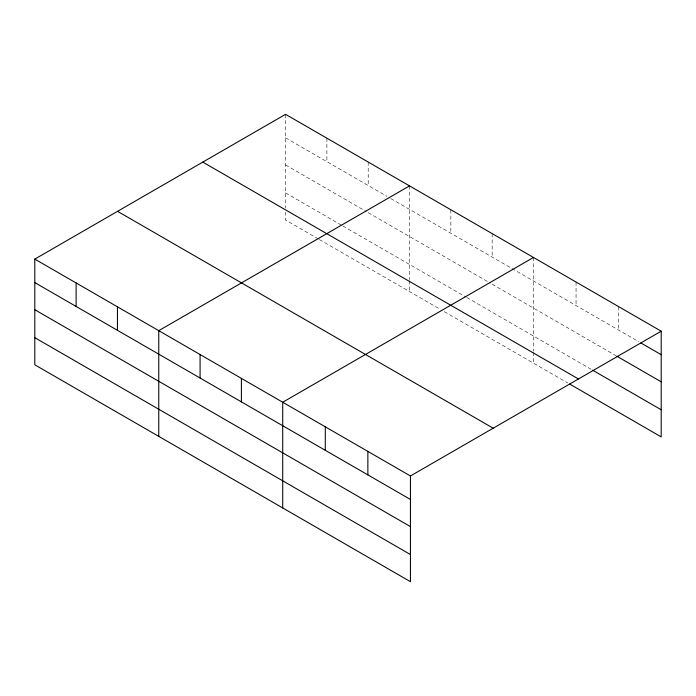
<?xml version="1.0" encoding="UTF-8"?>
<svg xmlns="http://www.w3.org/2000/svg" width="696" height="696" viewBox="0 0 696 696"><rect width="100%" height="100%" fill="white"/><g stroke="black" fill="none" stroke-linecap="round" stroke-linejoin="round"><path stroke-width="0.52" stroke-dasharray="3.48 2.61" d="M285.56 137.817L386.985 196.368M390.743 198.534L510.942 267.934M511.882 268.482L638.989 341.858M285.56 164.943L366.322 211.567M368.201 212.654L490.288 283.142M492.168 284.22L615.856 355.63M285.56 192.896L341.91 225.426M342.85 225.965L465.868 296.992M466.807 297.531L591.791 369.689M318.429 238.998L285.56 220.023L285.56 212.428M319.368 239.546L440.516 309.485M444.274 311.651L567.727 382.93M618.631 306.623L618.631 330.104M576.053 282.045L576.053 305.527M533.484 257.459L533.484 351.219M533.484 352.306L533.484 363.155M492.168 233.604L492.168 257.094M450.843 209.748L450.843 233.238M409.526 185.893L409.526 279.653M409.526 280.74L409.526 291.589M368.201 162.037L368.201 185.528M326.885 138.182L326.885 161.672M285.56 114.327L285.56 208.087"/><path stroke-width="1.04" d="M410.44 526.594L410.44 475.977L34.8 259.103L34.8 364.8L410.44 581.673L410.44 526.594L34.8 309.72M569.58 384.001L661.2 436.897L661.2 331.2L285.56 114.327L34.8 259.103M409.526 185.893L158.758 330.67L158.758 436.366M533.484 257.459L282.715 402.245L282.715 507.932M410.44 475.977L661.2 331.2M640.842 342.928L661.2 354.682M616.778 356.169L661.2 381.817M592.714 370.228L661.2 409.77M202.814 162.107L578.446 378.972M117.554 211.332L493.186 428.197M34.8 282.593L410.44 499.467M34.8 337.673L410.44 554.547M367.862 451.399L367.862 474.881M325.293 426.822L325.293 450.303M241.399 378.38L241.399 401.87M200.083 354.525L200.083 378.015M117.441 306.814L117.441 330.304M76.116 282.959L76.116 306.449"/></g></svg>
